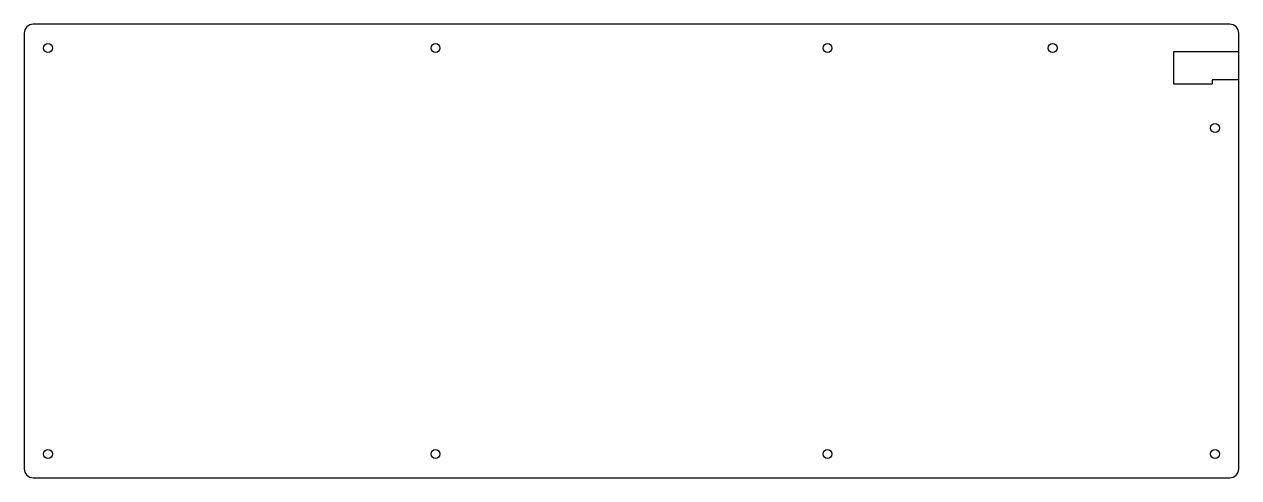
# Model space of a CAD drawing. Header units: millimetres. Extents: x 18 to 428, y 16 to 169.
import ezdxf

# ---------------------------------------------------------------- set-up
doc = ezdxf.new("R2010")
doc.units = ezdxf.units.MM

msp = doc.modelspace()

# ---------------------------------------------------------------- linework, layer by layer
for p, q in [((428.11, 159.41), (406.11, 159.41)), ((406.11, 159.41), (406.11, 148.61)), ((406.11, 148.61), (419.11, 148.61)), ((428.11, 149.91), (419.11, 149.91)), ((419.11, 149.91), (419.11, 148.61))]:
    msp.add_line(p, q)
msp.add_lwpolyline([(21.11, 15.66), (425.11, 15.66, 0.414214), (428.11, 18.66), (428.11, 165.66, 0.414214), (425.11, 168.66), (21.11, 168.66, 0.414214), (18.11, 165.66), (18.11, 18.66, 0.414214)], format="xyb", close=True)
for centre in [(26.11, 160.66), (156.94, 160.66), (289.28, 160.66), (365.28, 160.66), (420.11, 133.66), (26.11, 23.66), (156.94, 23.66), (289.28, 23.66), (420.11, 23.66)]:
    msp.add_circle(centre, 1.5)

doc.saveas('drawing.dxf')
